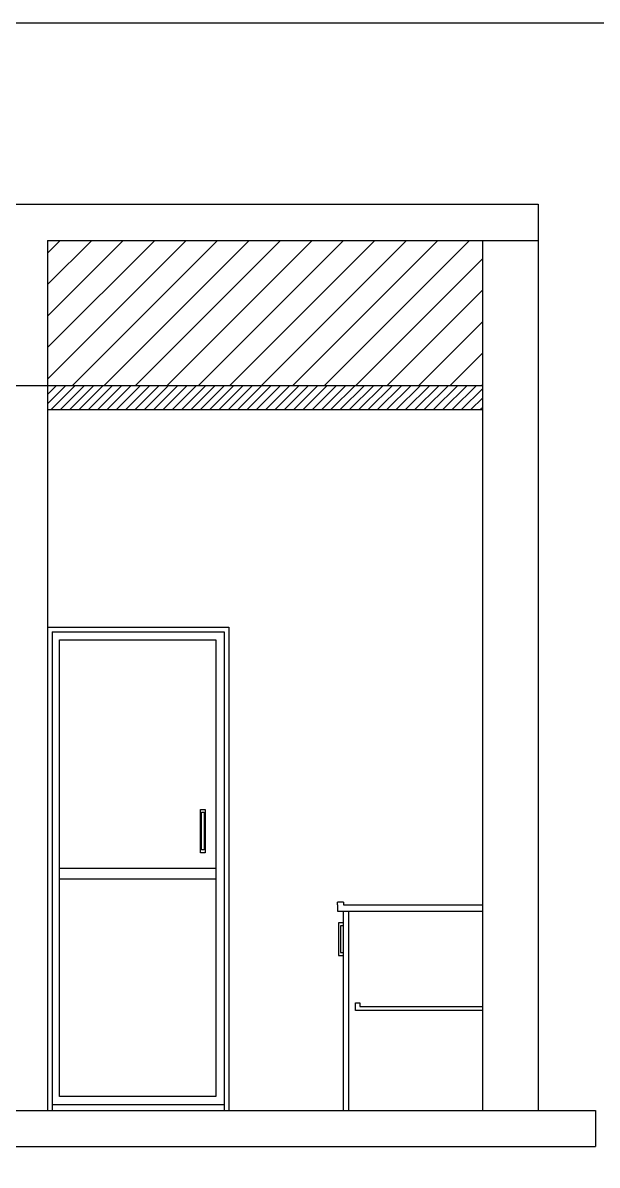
# Model space of a CAD drawing. Header units: millimetres. Extents: x 1926 to 160733, y 10813 to 39285.
# Drawn here: x 155579 to 157955, y 34558 to 39285 of the extents above; entities that cross this region are included whole.
import ezdxf

# ---------------------------------------------------------------- set-up
doc = ezdxf.new("R2010")
doc.units = ezdxf.units.MM
doc.layers.add('celling', color=30, linetype='Continuous', lineweight=0)
doc.layers.add('TEXT', color=7, linetype='Continuous', lineweight=5)

msp = doc.modelspace()

# ---------------------------------------------------------------- hatches: boundary and pattern name
at = {"layer": 'celling'}
h = msp.add_hatch(dxfattribs=at)
h.set_pattern_fill('ANSI31', color=256, scale=8.6)
h.set_pattern_definition([(45, (352178.807, -369231.39), (-19.3075507, 19.3075507), [])])
h.paths.add_polyline_path([(155530.928, 37784.963), (155080.928, 37784.963), (152680.829, 37784.963), (150580.928, 37784.963), (148480.928, 37784.963), (148480.928, 37684.963), (148555.915, 37684.963), (148555.915, 37709.963), (149555.915, 37709.963), (149980.928, 37709.963), (149980.928, 37684.963), (150580.928, 37684.963), (150580.928, 37711.545), (151580.928, 37711.545), (152252.991, 37711.545), (152252.991, 37684.963), (152680.829, 37684.963), (152980.928, 37684.963), (152980.928, 37711.545), (153980.928, 37711.545), (154279.043, 37711.545), (154279.043, 37686.545), (154980.928, 37686.545), (155530.928, 37684.963)])
h.paths.add_polyline_path([(157480.928, 37784.963), (155680.928, 37784.963), (155680.928, 37684.963), (157480.928, 37684.963)])
at = {"layer": 'TEXT', "true_color": 0xed1f24}
h = msp.add_hatch(dxfattribs=at)
h.set_pattern_fill('ANSI31', color=240, scale=29)
h.set_pattern_definition([(45, (352178.81, -369231.39), (-65.106857, 65.106857), [])])
h.paths.add_polyline_path([(157480.928, 38384.963), (155680.928, 38384.963), (155680.928, 37784.963), (157480.928, 37784.963)])
h.paths.add_polyline_path([(155080.928, 38384.963), (152980.928, 38384.963), (152980.928, 37784.963), (155080.928, 37784.963)])
h.paths.add_polyline_path([(152680.829, 38384.963), (150580.928, 38384.963), (150580.928, 37784.963), (152680.829, 37784.963)])

# ---------------------------------------------------------------- linework, layer by layer
for p, q in [((149980.928, 38534.963), (157710.928, 38534.963)), ((157710.928, 38534.963), (157710.928, 34784.963)), ((155680.928, 38384.963), (157480.928, 38384.963)), ((155680.928, 38384.963), (155680.928, 37784.963)), ((157480.928, 38384.963), (157480.928, 34784.963)), ((157480.928, 38384.963), (157710.928, 38384.963)), ((155080.928, 37784.963), (157480.928, 37784.963)), ((155626.662, 37784.963), (155638.815, 37784.963)), ((155680.928, 37784.963), (155680.928, 36784.963)), ((155680.928, 37684.963), (157480.928, 37684.963)), ((155680.928, 36784.963), (155680.928, 34784.963)), ((155680.928, 36784.963), (156430.928, 36784.963)), ((156430.928, 36784.963), (156430.928, 34784.963)), ((155699.928, 36765.963), (155699.928, 34784.963)), ((155699.928, 36765.963), (156411.928, 36765.963)), ((156411.928, 36765.963), (156411.928, 34784.963)), ((156880.738, 35647.948), (156905.738, 35647.948)), ((156880.738, 35634.963), (156880.738, 35647.052)), ((156905.738, 35647.052), (156905.738, 35634.963)), ((156880.738, 35634.963), (156880.738, 35609.963)), ((156880.738, 35609.963), (157480.928, 35609.963)), ((156905.738, 35634.963), (157480.928, 35634.963)), ((156905.738, 34784.963), (156905.738, 35609.963)), ((156927.295, 34784.963), (156927.295, 35609.963)), ((156905.738, 35560.788), (156885.366, 35560.788)), ((156885.366, 35560.788), (156885.366, 35426.533)), ((156905.738, 35548.986), (156893.076, 35548.986)), ((156893.076, 35548.986), (156893.076, 35438.203)), ((156885.366, 35426.533), (156905.738, 35426.533)), ((156893.076, 35438.203), (156905.738, 35438.203)), ((156954.88, 35198.503), (156954.88, 35229.719)), ((156954.88, 35229.719), (156972.921, 35229.719)), ((156972.921, 35229.719), (156972.921, 35215.489)), ((157480.928, 35198.503), (156954.88, 35198.503)), ((156972.921, 35215.489), (157480.928, 35215.489)), ((155699.928, 34809.963), (156411.928, 34809.963)), ((148480.928, 34784.963), (157948.066, 34784.963)), ((157948.066, 34784.963), (157948.066, 34634.963)), ((148732.394, 34634.963), (157948.066, 34634.963))]:
    msp.add_line(p, q)
for points in [[(145886.882, 39285.35), (160732.992, 39285.35), (160732.992, 31624.972), (145886.882, 31624.972)], [(155730.106, 36732.572), (156378.092, 36732.572), (156378.092, 34842.27), (155730.106, 34842.27)], [(156313.95, 36029.883), (156332.954, 36029.883), (156332.954, 35851.198), (156313.95, 35851.198)], [(156318.294, 36019.63), (156328.884, 36019.63), (156328.884, 35863.181), (156318.294, 35863.181)], [(155730.106, 35787.421), (156378.092, 35787.421), (156378.092, 35741.148), (155730.106, 35741.148)]]:
    msp.add_lwpolyline(points, close=True)

doc.saveas('drawing.dxf')
